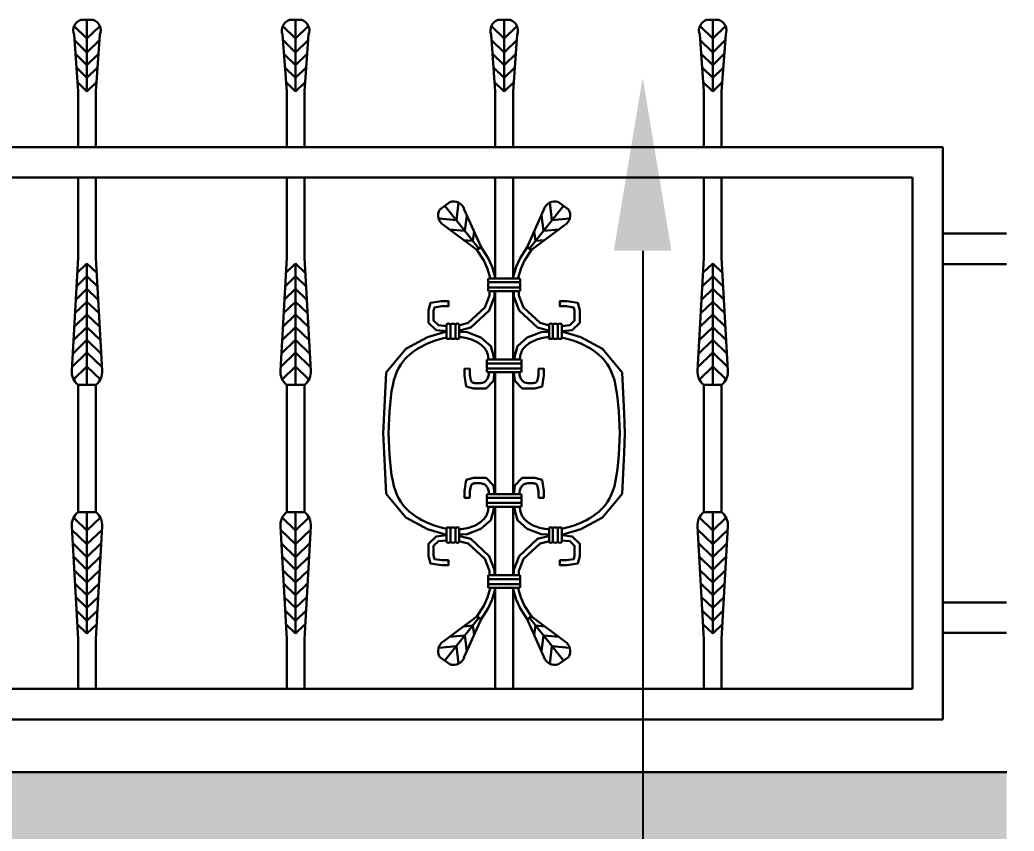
# Model space of a CAD drawing. Header units: metres. Extents: x 515 to 706, y -4 to 163.
# Drawn here: x 624.299 to 625.621, y 84.674 to 85.752 of the extents above; entities that cross this region are included whole.
import ezdxf

# ---------------------------------------------------------------- set-up
doc = ezdxf.new("R2010")
doc.units = ezdxf.units.M
doc.header["$MEASUREMENT"] = 0
doc.dimstyles.new('Standard$0', dxfattribs={"dimtxt": 0.2, "dimasz": 0.23, "dimexe": 0.1805, "dimexo": 0.0625, "dimgap": 0.0955, "dimtad": 1, "dimzin": 0, "dimdsep": 46, "dimtxsty": 'Standard', "dimcen": 0, "dimdle": 440, "dimse1": 1, "dimse2": 1, "dimclrd": 256, "dimclrt": 256, "dimadec": 0, "dimazin": 0, "dimtfac": 1, "dimtofl": 0, "dimtmove": 0, "dimatfit": 3, "dimfxl": 0, "dimtolj": 1, "dimarcsym": 0})

# ---------------------------------------------------------------- blocks, each defined once
blk = doc.blocks.new('*D599')
at = {"lineweight": -2}
for p, q in [((625.127, 85.4451), (625.127, 84.3634)), ((625.127, 82.8621), (625.127, 83.6057))]:
    blk.add_line(p, q, dxfattribs=at)
at = {"lineweight": 40}
for points in [[(625.0886, 85.4451), (625.1653, 85.4451), (625.127, 85.6751)], [(625.0886, 82.8621), (625.1653, 82.8621), (625.127, 82.6321)]]:
    blk.add_solid(points, dxfattribs=at)
at = {"layer": 'Defpoints', "color": 0, "lineweight": 40}
for p in [(630.3776, 85.6751), (625.127, 82.6321), (630.3776, 82.6321)]:
    blk.add_point(p, dxfattribs=at)
at = {"lineweight": 30, "insert": (625.0087, 83.9845), "char_height": 0.2, "attachment_point": 5, "rotation": 90}
blk.add_mtext('\\A1;3.04', dxfattribs=at)

msp = doc.modelspace()

# ---------------------------------------------------------------- hatches: boundary and pattern name
at = {"lineweight": 30}
h = msp.add_hatch(dxfattribs=at)
h.set_pattern_fill('AR-CONC', color=256, scale=0.000845287, style=0)
h.set_pattern_definition([(50, (590.1131, 72.95618), (0.1539983, -0.0134731), [0.0161027, -0.17712987]), (355, (590.1131, 72.95618), (-0.0297903, 0.1614977), [0.0128822, -0.1417039]), (100.451, (590.12593, 72.95506), (0.12420857, 0.14802384), [0.0136852, -0.15053714]), (46.1842, (590.1131, 72.99912), (0.2291396, -0.0355378), [0.024154, -0.2656948]), (96.6356, (590.1322, 72.99616), (0.2006747, 0.2091456), [0.0205278, -0.2258057]), (351.184, (590.1131, 72.99912), (0.200675, 0.2091452), [0.0193233, -0.2125558]), (21, (590.13456, 72.98839), (0.12815807, -0.0864437), [0.0161027, -0.17712987]), (326, (590.13456, 72.98839), (0.05224044, 0.1556917), [0.0128822, -0.1417039]), (71.4514, (590.14524, 72.98118), (0.18039816, 0.0692483), [0.0136852, -0.15053714]), (37.5, (590.113094, 72.95618), (0.002610756, 0.071473265), [0, -0.13998627, 0, -0.14385092, 0, -0.14224065]), (7.5, (590.113094, 72.95618), (0.05648178, 0.08468133), [0, -0.0820165, 0, -0.13676573, 0, -0.05421247]), (327.5, (590.065215, 72.95618), (0.11461295, -0.00484243), [0, -0.05367572, 0, -0.16746824, 0, -0.22221747]), (317.5, (590.04375, 72.95618), (0.12521165, 0.02149268), [0, -0.06977843, 0, -0.1112161, 0, -0.1578066])])
edge = h.paths.add_edge_path()
edge.add_line((625.61091, 84.58302), (625.61091, 84.75208))
edge.add_line((625.61091, 84.75208), (621.63806, 84.75208))
edge.add_arc((621.63806, 84.73517), 0.01691, 90, 180)
edge.add_line((621.62115, 84.73517), (621.62115, 84.59993))
edge.add_arc((621.63806, 84.59993), 0.01691, 180, 270)
edge.add_line((621.63806, 84.58302), (625.61091, 84.58302))

# ---------------------------------------------------------------- linework, layer by layer
for p, q in [((624.37145, 85.74359), (624.38837, 85.72723)), ((624.38837, 85.65703), (624.38837, 85.75208)), ((624.40529, 85.74359), (624.38837, 85.72723)), ((624.6487, 85.74359), (624.66562, 85.72723)), ((624.66562, 85.65703), (624.66562, 85.75208)), ((624.68254, 85.74359), (624.66562, 85.72723)), ((624.92595, 85.74359), (624.94287, 85.72723)), ((624.94287, 85.65703), (624.94287, 85.75208)), ((624.95979, 85.74359), (624.94287, 85.72723)), ((625.20321, 85.74359), (625.22013, 85.72723)), ((625.22013, 85.65703), (625.22013, 85.75208)), ((625.23705, 85.74359), (625.22013, 85.72723)), ((624.37169, 85.72507), (624.38837, 85.70894)), ((624.40505, 85.72507), (624.38837, 85.70894)), ((624.64894, 85.72507), (624.66562, 85.70894)), ((624.6823, 85.72507), (624.66562, 85.70894)), ((624.92619, 85.72507), (624.94287, 85.70894)), ((624.95956, 85.72507), (624.94287, 85.70894)), ((625.20345, 85.72507), (625.22013, 85.70894)), ((625.23681, 85.72507), (625.22013, 85.70894)), ((624.37298, 85.70688), (624.38837, 85.692)), ((624.40375, 85.70688), (624.38837, 85.692)), ((624.65024, 85.70688), (624.66562, 85.692)), ((624.68101, 85.70688), (624.66562, 85.692)), ((624.92749, 85.70688), (624.94287, 85.692)), ((624.95826, 85.70688), (624.94287, 85.692)), ((625.20474, 85.70688), (625.22013, 85.692)), ((625.23551, 85.70688), (625.22013, 85.692)), ((624.37428, 85.68868), (624.38837, 85.67506)), ((624.40246, 85.68868), (624.38837, 85.67506)), ((624.65153, 85.68868), (624.66562, 85.67506)), ((624.67971, 85.68868), (624.66562, 85.67506)), ((624.92879, 85.68868), (624.94287, 85.67506)), ((624.95696, 85.68868), (624.94287, 85.67506)), ((625.20604, 85.68868), (625.22013, 85.67506)), ((625.23422, 85.68868), (625.22013, 85.67506)), ((624.37566, 85.66932), (624.38837, 85.65703)), ((624.40108, 85.66932), (624.38837, 85.65703)), ((624.65291, 85.66932), (624.66562, 85.65703)), ((624.67833, 85.66932), (624.66562, 85.65703)), ((624.93016, 85.66932), (624.94287, 85.65703)), ((624.95558, 85.66932), (624.94287, 85.65703)), ((625.20742, 85.66932), (625.22013, 85.65703)), ((625.23284, 85.66932), (625.22013, 85.65703)), ((624.37653, 85.58302), (624.37653, 85.65703)), ((624.4002, 85.58302), (624.4002, 85.65703)), ((624.65379, 85.58302), (624.65379, 85.65703)), ((624.67745, 85.58302), (624.67745, 85.65703)), ((624.93104, 85.58302), (624.93104, 85.65703)), ((624.95471, 85.58302), (624.95471, 85.65703)), ((625.20829, 85.58302), (625.20829, 85.65703)), ((625.23196, 85.58302), (625.23196, 85.65703)), ((621.86434, 85.58302), (625.52612, 85.58302)), ((625.52612, 85.58302), (625.52612, 84.82226)), ((621.90491, 85.54245), (625.48555, 85.54245)), ((624.37653, 85.43594), (624.37653, 85.54245)), ((624.4002, 85.43594), (624.4002, 85.54245)), ((624.65379, 85.43594), (624.65379, 85.54245)), ((624.67745, 85.43594), (624.67745, 85.54245)), ((624.93104, 85.54245), (624.93104, 85.40833)), ((624.95471, 85.54245), (624.95471, 85.40833)), ((625.20829, 85.43594), (625.20829, 85.54245)), ((625.23196, 85.43594), (625.23196, 85.54245)), ((625.48555, 85.54245), (625.48555, 84.86284)), ((624.90939, 85.44806), (624.86404, 85.50498)), ((624.88236, 85.50915), (624.87932, 85.48581)), ((624.97636, 85.44806), (625.02171, 85.50498)), ((625.00339, 85.50915), (625.00643, 85.48581)), ((624.89342, 85.49225), (624.89072, 85.4715)), ((624.99233, 85.49225), (624.99503, 85.4715)), ((624.85589, 85.48806), (624.87932, 85.48581)), ((625.02986, 85.48806), (625.00643, 85.48581)), ((624.86989, 85.4735), (624.89072, 85.4715)), ((624.90291, 85.47086), (624.90127, 85.45825)), ((624.98283, 85.47086), (624.98448, 85.45825)), ((625.01586, 85.4735), (624.99503, 85.4715)), ((625.61065, 85.46806), (625.52612, 85.46806)), ((624.88861, 85.45947), (624.90127, 85.45825)), ((624.99714, 85.45947), (624.98448, 85.45825)), ((624.37653, 85.43594), (624.36814, 85.28614)), ((624.3754, 85.41573), (624.38837, 85.42827)), ((624.40133, 85.41573), (624.38837, 85.42827)), ((624.38837, 85.42827), (624.38837, 85.26688)), ((624.4002, 85.43594), (624.40859, 85.28614)), ((624.65379, 85.43594), (624.6454, 85.28614)), ((624.65265, 85.41573), (624.66562, 85.42827)), ((624.67859, 85.41573), (624.66562, 85.42827)), ((624.66562, 85.42827), (624.66562, 85.26688)), ((624.67745, 85.43594), (624.68584, 85.28614)), ((625.20829, 85.43594), (625.1999, 85.28614)), ((625.20716, 85.41573), (625.22013, 85.42827)), ((625.23309, 85.41573), (625.22013, 85.42827)), ((625.22013, 85.42827), (625.22013, 85.26688)), ((625.23196, 85.43594), (625.24035, 85.28614)), ((625.61065, 85.42749), (625.52612, 85.42749)), ((624.3744, 85.39782), (624.38837, 85.41133)), ((624.40233, 85.39782), (624.38837, 85.41133)), ((624.65165, 85.39782), (624.66562, 85.41133)), ((624.67959, 85.39782), (624.66562, 85.41133)), ((624.96363, 85.40833), (624.92212, 85.40833)), ((624.96363, 85.40326), (624.92212, 85.40326)), ((625.20616, 85.39782), (625.22013, 85.41133)), ((625.2341, 85.39782), (625.22013, 85.41133)), ((624.37339, 85.37992), (624.38837, 85.39439)), ((624.40334, 85.37992), (624.38837, 85.39439)), ((624.65065, 85.37992), (624.66562, 85.39439)), ((624.68059, 85.37992), (624.66562, 85.39439)), ((624.96363, 85.39649), (624.92212, 85.39649)), ((624.96363, 85.39142), (624.92212, 85.39142)), ((624.93104, 85.39142), (624.93104, 85.3005)), ((624.95471, 85.39142), (624.95471, 85.3005)), ((625.20516, 85.37992), (625.22013, 85.39439)), ((625.2351, 85.37992), (625.22013, 85.39439)), ((624.37239, 85.36201), (624.38837, 85.37745)), ((624.40434, 85.36201), (624.38837, 85.37745)), ((624.64965, 85.36201), (624.66562, 85.37745)), ((624.68159, 85.36201), (624.66562, 85.37745)), ((625.20415, 85.36201), (625.22013, 85.37745)), ((625.2361, 85.36201), (625.22013, 85.37745)), ((624.37139, 85.3441), (624.38837, 85.36052)), ((624.40534, 85.3441), (624.38837, 85.36052)), ((624.64864, 85.3441), (624.66562, 85.36052)), ((624.6826, 85.3441), (624.66562, 85.36052)), ((625.20315, 85.3441), (625.22013, 85.36052)), ((625.23711, 85.3441), (625.22013, 85.36052)), ((624.86636, 85.34757), (624.86636, 85.32865)), ((624.87143, 85.34757), (624.87143, 85.32865)), ((624.87819, 85.34757), (624.87819, 85.32865)), ((624.88326, 85.34757), (624.88326, 85.32865)), ((625.00249, 85.34757), (625.00249, 85.32865)), ((625.00756, 85.34757), (625.00756, 85.32865)), ((625.01432, 85.34757), (625.01432, 85.32865)), ((625.01939, 85.34757), (625.01939, 85.32865)), ((624.37039, 85.32619), (624.38837, 85.34358)), ((624.40635, 85.32619), (624.38837, 85.34358)), ((624.64764, 85.32619), (624.66562, 85.34358)), ((624.6836, 85.32619), (624.66562, 85.34358)), ((625.20215, 85.32619), (625.22013, 85.34358)), ((625.23811, 85.32619), (625.22013, 85.34358)), ((624.36938, 85.30828), (624.38837, 85.32664)), ((624.40735, 85.30828), (624.38837, 85.32664)), ((624.64664, 85.30828), (624.66562, 85.32664)), ((624.6846, 85.30828), (624.66562, 85.32664)), ((625.20114, 85.30828), (625.22013, 85.32664)), ((625.23911, 85.30828), (625.22013, 85.32664)), ((624.36838, 85.29037), (624.38837, 85.3097)), ((624.40835, 85.29037), (624.38837, 85.3097)), ((624.64563, 85.29037), (624.66562, 85.3097)), ((624.68561, 85.29037), (624.66562, 85.3097)), ((625.20014, 85.29037), (625.22013, 85.3097)), ((625.24011, 85.29037), (625.22013, 85.3097)), ((624.96532, 85.3005), (624.92043, 85.3005)), ((624.96532, 85.29542), (624.92043, 85.29542)), ((624.37058, 85.27421), (624.38837, 85.29141)), ((624.40615, 85.27421), (624.38837, 85.29141)), ((624.64784, 85.27421), (624.66562, 85.29141)), ((624.6834, 85.27421), (624.66562, 85.29141)), ((624.96532, 85.28866), (624.92043, 85.28866)), ((624.96532, 85.28359), (624.92043, 85.28359)), ((624.93104, 85.28359), (624.93104, 85.12169)), ((624.95471, 85.28359), (624.95471, 85.12169)), ((625.20234, 85.27421), (625.22013, 85.29141)), ((625.23791, 85.27421), (625.22013, 85.29141)), ((624.37653, 85.26688), (624.37653, 85.09783)), ((624.4002, 85.26688), (624.37653, 85.26688)), ((624.4002, 85.26688), (624.4002, 85.09783)), ((624.65379, 85.26688), (624.65379, 85.09783)), ((624.67745, 85.26688), (624.65379, 85.26688)), ((624.67745, 85.26688), (624.67745, 85.09783)), ((625.20829, 85.26688), (625.20829, 85.09783)), ((625.23196, 85.26688), (625.20829, 85.26688)), ((625.23196, 85.26688), (625.23196, 85.09783)), ((624.96532, 85.12169), (624.92043, 85.12169)), ((624.96532, 85.11662), (624.92043, 85.11662)), ((624.96532, 85.10986), (624.92043, 85.10986)), ((624.37653, 85.09783), (624.4002, 85.09783)), ((624.38837, 84.93644), (624.38837, 85.09783)), ((624.65379, 85.09783), (624.67745, 85.09783)), ((624.66562, 84.93644), (624.66562, 85.09783)), ((624.96532, 85.10479), (624.92043, 85.10479)), ((624.93104, 85.10479), (624.93104, 85.01386)), ((624.95471, 85.10479), (624.95471, 85.01386)), ((625.20829, 85.09783), (625.23196, 85.09783)), ((625.22013, 84.93644), (625.22013, 85.09783)), ((624.37058, 85.0905), (624.38837, 85.07331)), ((624.40615, 85.0905), (624.38837, 85.07331)), ((624.64784, 85.0905), (624.66562, 85.07331)), ((624.6834, 85.0905), (624.66562, 85.07331)), ((625.20234, 85.0905), (625.22013, 85.07331)), ((625.23791, 85.0905), (625.22013, 85.07331)), ((624.37653, 84.92877), (624.36814, 85.07857)), ((624.36838, 85.07434), (624.38837, 85.05501)), ((624.40835, 85.07434), (624.38837, 85.05501)), ((624.4002, 84.92877), (624.40859, 85.07857)), ((624.65379, 84.92877), (624.6454, 85.07857)), ((624.64563, 85.07434), (624.66562, 85.05501)), ((624.68561, 85.07434), (624.66562, 85.05501)), ((624.67745, 84.92877), (624.68584, 85.07857)), ((624.86636, 85.05772), (624.86636, 85.07664)), ((624.87143, 85.05772), (624.87143, 85.07664)), ((624.87819, 85.05772), (624.87819, 85.07664)), ((624.88326, 85.05772), (624.88326, 85.07664)), ((625.00249, 85.05772), (625.00249, 85.07664)), ((625.00756, 85.05772), (625.00756, 85.07664)), ((625.01432, 85.05772), (625.01432, 85.07664)), ((625.01939, 85.05772), (625.01939, 85.07664)), ((625.20829, 84.92877), (625.1999, 85.07857)), ((625.20014, 85.07434), (625.22013, 85.05501)), ((625.24011, 85.07434), (625.22013, 85.05501)), ((625.23196, 84.92877), (625.24035, 85.07857)), ((624.36938, 85.05643), (624.38837, 85.03807)), ((624.40735, 85.05643), (624.38837, 85.03807)), ((624.64664, 85.05643), (624.66562, 85.03807)), ((624.6846, 85.05643), (624.66562, 85.03807)), ((625.20114, 85.05643), (625.22013, 85.03807)), ((625.23911, 85.05643), (625.22013, 85.03807)), ((624.37039, 85.03852), (624.38837, 85.02113)), ((624.40635, 85.03852), (624.38837, 85.02113)), ((624.64764, 85.03852), (624.66562, 85.02113)), ((624.6836, 85.03852), (624.66562, 85.02113)), ((625.20215, 85.03852), (625.22013, 85.02113)), ((625.23811, 85.03852), (625.22013, 85.02113)), ((624.37139, 85.02061), (624.38837, 85.0042)), ((624.40534, 85.02061), (624.38837, 85.0042)), ((624.64864, 85.02061), (624.66562, 85.0042)), ((624.6826, 85.02061), (624.66562, 85.0042)), ((625.20315, 85.02061), (625.22013, 85.0042)), ((625.23711, 85.02061), (625.22013, 85.0042)), ((624.37239, 85.0027), (624.38837, 84.98726)), ((624.40434, 85.0027), (624.38837, 84.98726)), ((624.64965, 85.0027), (624.66562, 84.98726)), ((624.68159, 85.0027), (624.66562, 84.98726)), ((624.96363, 85.01386), (624.92212, 85.01386)), ((624.96363, 85.00879), (624.92212, 85.00879)), ((625.20415, 85.0027), (625.22013, 84.98726)), ((625.2361, 85.0027), (625.22013, 84.98726)), ((624.96363, 85.00203), (624.92212, 85.00203)), ((624.96363, 84.99696), (624.92212, 84.99696)), ((624.93104, 84.86284), (624.93104, 84.99696)), ((624.95471, 84.86284), (624.95471, 84.99696)), ((624.37339, 84.9848), (624.38837, 84.97032)), ((624.40334, 84.9848), (624.38837, 84.97032)), ((624.65065, 84.9848), (624.66562, 84.97032)), ((624.68059, 84.9848), (624.66562, 84.97032)), ((625.20516, 84.9848), (625.22013, 84.97032)), ((625.2351, 84.9848), (625.22013, 84.97032)), ((625.61065, 84.9778), (625.52612, 84.9778)), ((624.3744, 84.96689), (624.38837, 84.95338)), ((624.40233, 84.96689), (624.38837, 84.95338)), ((624.65165, 84.96689), (624.66562, 84.95338)), ((624.67959, 84.96689), (624.66562, 84.95338)), ((625.20616, 84.96689), (625.22013, 84.95338)), ((625.2341, 84.96689), (625.22013, 84.95338)), ((624.90939, 84.95722), (624.86404, 84.9003)), ((624.97636, 84.95722), (625.02171, 84.9003)), ((624.3754, 84.94898), (624.38837, 84.93644)), ((624.40133, 84.94898), (624.38837, 84.93644)), ((624.65265, 84.94898), (624.66562, 84.93644)), ((624.67859, 84.94898), (624.66562, 84.93644)), ((624.88861, 84.94582), (624.90127, 84.94704)), ((624.90291, 84.93442), (624.90127, 84.94704)), ((624.98283, 84.93442), (624.98448, 84.94704)), ((624.99714, 84.94582), (624.98448, 84.94704)), ((625.20716, 84.94898), (625.22013, 84.93644)), ((625.23309, 84.94898), (625.22013, 84.93644)), ((625.61065, 84.93722), (625.52612, 84.93722)), ((624.37653, 84.92877), (624.37653, 84.86284)), ((624.4002, 84.92877), (624.4002, 84.86284)), ((624.65379, 84.92877), (624.65379, 84.86284)), ((624.67745, 84.92877), (624.67745, 84.86284)), ((624.86989, 84.93178), (624.89072, 84.93379)), ((624.89342, 84.91304), (624.89072, 84.93379)), ((624.99233, 84.91304), (624.99503, 84.93379)), ((625.01586, 84.93178), (624.99503, 84.93379)), ((625.20829, 84.92877), (625.20829, 84.86284)), ((625.23196, 84.92877), (625.23196, 84.86284)), ((624.85589, 84.91722), (624.87932, 84.91948)), ((624.88236, 84.89614), (624.87932, 84.91948)), ((625.00339, 84.89614), (625.00643, 84.91948)), ((625.02986, 84.91722), (625.00643, 84.91948)), ((621.90491, 84.86284), (625.48555, 84.86284)), ((621.86434, 84.82226), (625.52612, 84.82226)), ((621.63806, 84.75208), (625.61091, 84.75208))]:
    msp.add_line(p, q, dxfattribs=at)
for points in [[(624.37653, 85.65703), (624.37116, 85.73244, -0.4353511), (624.38028, 85.75208), (624.39645, 85.75208, -0.4353511), (624.40557, 85.73244), (624.4002, 85.65703)], [(624.65379, 85.65703), (624.64841, 85.73244, -0.4353511), (624.65754, 85.75208), (624.67371, 85.75208, -0.4353511), (624.68283, 85.73244), (624.67745, 85.65703)], [(624.93104, 85.65703), (624.92567, 85.73244, -0.4353511), (624.93479, 85.75208), (624.95096, 85.75208, -0.4353511), (624.96008, 85.73244), (624.95471, 85.65703)], [(625.20829, 85.65703), (625.20292, 85.73244, -0.4353511), (625.21204, 85.75208), (625.22821, 85.75208, -0.4353511), (625.23733, 85.73244), (625.23196, 85.65703)]]:
    msp.add_lwpolyline(points, format="xyb", dxfattribs=at)
for points in [[(624.91222, 85.4499), (624.88994, 85.50009, 0.4353511), (624.87057, 85.50977), (624.85751, 85.5002, 0.4353511), (624.86261, 85.47916), (624.90655, 85.44622)], [(624.97353, 85.4499), (624.99581, 85.50009, -0.4353511), (625.01518, 85.50977), (625.02824, 85.5002, -0.4353511), (625.02313, 85.47916), (624.9792, 85.44622)], [(624.91222, 84.95538), (624.88994, 84.90519, -0.4353511), (624.87057, 84.89552), (624.85751, 84.90508, -0.4353511), (624.86261, 84.92613), (624.90655, 84.95907)], [(624.97353, 84.95538), (624.99581, 84.90519, 0.4353511), (625.01518, 84.89552), (625.02824, 84.90508, 0.4353511), (625.02313, 84.92613), (624.9792, 84.95907)]]:
    msp.add_lwpolyline(points, format="xyb", close=True, dxfattribs=at)
for points in [[(624.9242, 85.40833), (624.92424, 85.4092), (624.92073, 85.42121), (624.91575, 85.43205), (624.90655, 85.44622)], [(624.93097, 85.40833), (624.93104, 85.41002), (624.92709, 85.42358), (624.92169, 85.43532), (624.91222, 85.4499)], [(624.95478, 85.40833), (624.95471, 85.41002), (624.95866, 85.42358), (624.96406, 85.43532), (624.97353, 85.4499)], [(624.96155, 85.40833), (624.96151, 85.4092), (624.96501, 85.42121), (624.96999, 85.43205), (624.9792, 85.44622)], [(624.88326, 85.33948), (624.8857, 85.33977), (624.8985, 85.34316), (624.92276, 85.36593), (624.92991, 85.38439), (624.93022, 85.39142)], [(624.88326, 85.34629), (624.88443, 85.34643), (624.89512, 85.34926), (624.91701, 85.36981), (624.9232, 85.3858), (624.92345, 85.39142)], [(625.00249, 85.33948), (625.00005, 85.33977), (624.98724, 85.34316), (624.96299, 85.36593), (624.95584, 85.38439), (624.95553, 85.39142)], [(625.00249, 85.34629), (625.00132, 85.34643), (624.99063, 85.34926), (624.96874, 85.36981), (624.96254, 85.3858), (624.9623, 85.39142)], [(624.86636, 85.34507), (624.8556, 85.34625), (624.84916, 85.35244), (624.84916, 85.36526), (624.85042, 85.36993), (624.86024, 85.37145), (624.86876, 85.37145), (624.86876, 85.37821), (624.85972, 85.37821), (624.84504, 85.37595), (624.8424, 85.36615), (624.8424, 85.34957), (624.85257, 85.33977), (624.86636, 85.33827)], [(625.01939, 85.34507), (625.03015, 85.34625), (625.03658, 85.35244), (625.03658, 85.36526), (625.03533, 85.36993), (625.02551, 85.37145), (625.01699, 85.37145), (625.01699, 85.37821), (625.02603, 85.37821), (625.04071, 85.37595), (625.04335, 85.36615), (625.04335, 85.34957), (625.03318, 85.33977), (625.01939, 85.33827)], [(624.86636, 85.33766), (624.84087, 85.33023), (624.81223, 85.31479), (624.78623, 85.28316), (624.78329, 85.22894), (624.78227, 85.20264), (624.78329, 85.17634), (624.78623, 85.12212), (624.81223, 85.0905), (624.84087, 85.07506), (624.86636, 85.06763)], [(624.92925, 85.3005), (624.92867, 85.30538), (624.92527, 85.31818), (624.91209, 85.32985), (624.89362, 85.337), (624.88326, 85.33746)], [(624.9565, 85.3005), (624.95708, 85.30538), (624.96047, 85.31818), (624.97366, 85.32985), (624.99213, 85.337), (625.00249, 85.33746)], [(625.01939, 85.33766), (625.04488, 85.33023), (625.07352, 85.31479), (625.09952, 85.28316), (625.10245, 85.22894), (625.10348, 85.20264), (625.10245, 85.17634), (625.09952, 85.12212), (625.07352, 85.0905), (625.04488, 85.07506), (625.01939, 85.06763)], [(624.78903, 85.20236), (624.78944, 85.21222), (624.78992, 85.222), (624.79052, 85.23161), (624.79127, 85.24094), (624.7922, 85.24988), (624.79334, 85.2583), (624.79472, 85.26609), (624.79636, 85.27311), (624.79828, 85.27932), (624.80044, 85.28479), (624.80282, 85.28961), (624.80539, 85.29388), (624.80811, 85.29767), (624.81098, 85.30107), (624.81398, 85.30415), (624.81709, 85.30697), (624.82027, 85.30958), (624.82349, 85.31198), (624.82673, 85.31417), (624.83, 85.31618), (624.83329, 85.31803), (624.8366, 85.31973), (624.83991, 85.32129), (624.84323, 85.32273), (624.84653, 85.32406), (624.8498, 85.32528), (624.85303, 85.32636), (624.85622, 85.32733), (624.85937, 85.32817), (624.86249, 85.32888), (624.86557, 85.32947), (624.86636, 85.32958)], [(624.88326, 85.33035), (624.88599, 85.33011), (624.88863, 85.32978), (624.89118, 85.32935), (624.89361, 85.32885), (624.89592, 85.32826), (624.89813, 85.3276), (624.90023, 85.32687), (624.90224, 85.32607), (624.90416, 85.3252), (624.90599, 85.32428), (624.90775, 85.32328), (624.90942, 85.32224), (624.91101, 85.32114), (624.91249, 85.32001), (624.91386, 85.31885), (624.91511, 85.31767), (624.91623, 85.3165), (624.91721, 85.31534), (624.91804, 85.3142), (624.91874, 85.31307), (624.91934, 85.31193), (624.91987, 85.31075), (624.92033, 85.30951), (624.92074, 85.30818), (624.92111, 85.30677), (624.92145, 85.30526), (624.92176, 85.30364), (624.92206, 85.30196), (624.92229, 85.3005)], [(625.00249, 85.33035), (624.99976, 85.33011), (624.99711, 85.32978), (624.99457, 85.32935), (624.99214, 85.32885), (624.98983, 85.32826), (624.98762, 85.3276), (624.98552, 85.32687), (624.98351, 85.32607), (624.98159, 85.3252), (624.97975, 85.32428), (624.978, 85.32328), (624.97632, 85.32224), (624.97474, 85.32114), (624.97326, 85.32001), (624.97189, 85.31885), (624.97064, 85.31767), (624.96952, 85.3165), (624.96854, 85.31534), (624.96771, 85.3142), (624.96701, 85.31307), (624.9664, 85.31193), (624.96588, 85.31075), (624.96542, 85.30951), (624.96501, 85.30818), (624.96464, 85.30677), (624.9643, 85.30526), (624.96398, 85.30364), (624.96369, 85.30196), (624.96346, 85.3005)], [(625.09672, 85.20236), (625.09631, 85.21222), (625.09583, 85.222), (625.09523, 85.23161), (625.09448, 85.24094), (625.09355, 85.24988), (625.09241, 85.2583), (625.09103, 85.26609), (625.08939, 85.27311), (625.08747, 85.27932), (625.08531, 85.28479), (625.08293, 85.28961), (625.08036, 85.29388), (625.07764, 85.29767), (625.07477, 85.30107), (625.07177, 85.30415), (625.06866, 85.30697), (625.06548, 85.30958), (625.06226, 85.31198), (625.05902, 85.31417), (625.05575, 85.31618), (625.05246, 85.31803), (625.04915, 85.31973), (625.04584, 85.32129), (625.04252, 85.32273), (625.03922, 85.32406), (625.03595, 85.32528), (625.03272, 85.32636), (625.02953, 85.32733), (625.02638, 85.32817), (625.02326, 85.32888), (625.02018, 85.32947), (625.01939, 85.32958)], [(624.92287, 85.28359), (624.92267, 85.28202), (624.92238, 85.28035), (624.92203, 85.27879), (624.9216, 85.27737), (624.92112, 85.27609), (624.92058, 85.27496), (624.91998, 85.27395), (624.91934, 85.27306), (624.91864, 85.27228), (624.9179, 85.2716), (624.9171, 85.27101), (624.91624, 85.27051), (624.91529, 85.27009), (624.91421, 85.26973), (624.91297, 85.26944), (624.9116, 85.26923), (624.91014, 85.26909), (624.90862, 85.26904), (624.90708, 85.26905), (624.90556, 85.26912), (624.9041, 85.26924), (624.90282, 85.2694), (624.9018, 85.26958), (624.90108, 85.26977), (624.90063, 85.26995), (624.90036, 85.27011), (624.90015, 85.27028), (624.89989, 85.27058), (624.89952, 85.27116), (624.89907, 85.27214), (624.8986, 85.27354), (624.89815, 85.27531), (624.89775, 85.27742), (624.89743, 85.27982), (624.89719, 85.28247), (624.89704, 85.28535), (624.89699, 85.28854), (624.89023, 85.28843), (624.89023, 85.2794), (624.89249, 85.26471), (624.90229, 85.26208), (624.91887, 85.26208), (624.92867, 85.27224), (624.9299, 85.28359)], [(624.96288, 85.28359), (624.96307, 85.28202), (624.96336, 85.28035), (624.96372, 85.27879), (624.96414, 85.27737), (624.96463, 85.27609), (624.96517, 85.27496), (624.96576, 85.27395), (624.96641, 85.27306), (624.96711, 85.27228), (624.96785, 85.2716), (624.96865, 85.27101), (624.96951, 85.27051), (624.97046, 85.27009), (624.97154, 85.26973), (624.97277, 85.26944), (624.97414, 85.26923), (624.97561, 85.26909), (624.97713, 85.26904), (624.97866, 85.26905), (624.98019, 85.26912), (624.98165, 85.26924), (624.98293, 85.2694), (624.98395, 85.26958), (624.98467, 85.26977), (624.98512, 85.26995), (624.98539, 85.27011), (624.9856, 85.27028), (624.98586, 85.27058), (624.98623, 85.27116), (624.98667, 85.27214), (624.98715, 85.27354), (624.9876, 85.27531), (624.988, 85.27742), (624.98832, 85.27982), (624.98856, 85.28247), (624.98871, 85.28535), (624.98876, 85.28854), (624.99552, 85.28843), (624.99552, 85.2794), (624.99326, 85.26471), (624.98346, 85.26208), (624.96688, 85.26208), (624.95708, 85.27224), (624.95585, 85.28359)], [(624.86636, 85.0757), (624.86557, 85.07582), (624.86249, 85.0764), (624.85937, 85.07712), (624.85622, 85.07796), (624.85303, 85.07892), (624.8498, 85.08001), (624.84653, 85.08122), (624.84323, 85.08255), (624.83991, 85.08399), (624.8366, 85.08556), (624.83329, 85.08725), (624.83, 85.0891), (624.82673, 85.09111), (624.82349, 85.09331), (624.82027, 85.0957), (624.81709, 85.09831), (624.81398, 85.10114), (624.81098, 85.10422), (624.80811, 85.10761), (624.80539, 85.1114), (624.80282, 85.11567), (624.80044, 85.1205), (624.79828, 85.12597), (624.79636, 85.13218), (624.79472, 85.1392), (624.79334, 85.14698), (624.7922, 85.1554), (624.79127, 85.16434), (624.79052, 85.17367), (624.78992, 85.18329), (624.78944, 85.19307), (624.78903, 85.20292)], [(625.01939, 85.0757), (625.02018, 85.07582), (625.02326, 85.0764), (625.02638, 85.07712), (625.02953, 85.07796), (625.03272, 85.07892), (625.03595, 85.08001), (625.03922, 85.08122), (625.04252, 85.08255), (625.04584, 85.08399), (625.04915, 85.08556), (625.05246, 85.08725), (625.05575, 85.0891), (625.05902, 85.09111), (625.06226, 85.09331), (625.06548, 85.0957), (625.06866, 85.09831), (625.07177, 85.10114), (625.07477, 85.10422), (625.07764, 85.10761), (625.08036, 85.1114), (625.08293, 85.11567), (625.08531, 85.1205), (625.08747, 85.12597), (625.08939, 85.13218), (625.09103, 85.1392), (625.09241, 85.14698), (625.09355, 85.1554), (625.09448, 85.16434), (625.09523, 85.17367), (625.09583, 85.18329), (625.09631, 85.19307), (625.09672, 85.20292)], [(624.9299, 85.12169), (624.92867, 85.13304), (624.91887, 85.14321), (624.90229, 85.14321), (624.89249, 85.14057), (624.89023, 85.12589), (624.89023, 85.11685), (624.89699, 85.11674), (624.89704, 85.11993), (624.89719, 85.12282), (624.89743, 85.12547), (624.89775, 85.12787), (624.89815, 85.12997), (624.8986, 85.13175), (624.89907, 85.13315), (624.89952, 85.13412), (624.89989, 85.1347), (624.90015, 85.135), (624.90036, 85.13518), (624.90063, 85.13533), (624.90108, 85.13551), (624.9018, 85.13571), (624.90282, 85.13589), (624.9041, 85.13604), (624.90556, 85.13616), (624.90708, 85.13624), (624.90862, 85.13625), (624.91014, 85.13619), (624.9116, 85.13606), (624.91297, 85.13584), (624.91421, 85.13555), (624.91529, 85.1352), (624.91624, 85.13478), (624.9171, 85.13427), (624.9179, 85.13369), (624.91864, 85.13301), (624.91934, 85.13223), (624.91998, 85.13134), (624.92058, 85.13033), (624.92112, 85.12919), (624.9216, 85.12792), (624.92203, 85.12649), (624.92238, 85.12493), (624.92267, 85.12327), (624.92287, 85.12169)], [(624.95585, 85.12169), (624.95708, 85.13304), (624.96688, 85.14321), (624.98346, 85.14321), (624.99326, 85.14057), (624.99552, 85.12589), (624.99552, 85.11685), (624.98876, 85.11674), (624.98871, 85.11993), (624.98856, 85.12282), (624.98832, 85.12547), (624.988, 85.12787), (624.9876, 85.12997), (624.98715, 85.13175), (624.98667, 85.13315), (624.98623, 85.13412), (624.98586, 85.1347), (624.9856, 85.135), (624.98539, 85.13518), (624.98512, 85.13533), (624.98467, 85.13551), (624.98395, 85.13571), (624.98293, 85.13589), (624.98165, 85.13604), (624.98019, 85.13616), (624.97866, 85.13624), (624.97713, 85.13625), (624.97561, 85.13619), (624.97414, 85.13606), (624.97277, 85.13584), (624.97154, 85.13555), (624.97046, 85.1352), (624.96951, 85.13478), (624.96865, 85.13427), (624.96785, 85.13369), (624.96711, 85.13301), (624.96641, 85.13223), (624.96576, 85.13134), (624.96517, 85.13033), (624.96463, 85.12919), (624.96414, 85.12792), (624.96372, 85.12649), (624.96336, 85.12493), (624.96307, 85.12327), (624.96288, 85.12169)], [(624.92229, 85.10479), (624.92206, 85.10333), (624.92176, 85.10164), (624.92145, 85.10003), (624.92111, 85.09851), (624.92074, 85.0971), (624.92033, 85.09578), (624.91987, 85.09453), (624.91934, 85.09335), (624.91874, 85.09221), (624.91804, 85.09109), (624.91721, 85.08995), (624.91623, 85.08879), (624.91511, 85.08761), (624.91386, 85.08644), (624.91249, 85.08528), (624.91101, 85.08414), (624.90942, 85.08305), (624.90775, 85.082), (624.90599, 85.08101), (624.90416, 85.08008), (624.90224, 85.07921), (624.90023, 85.07842), (624.89813, 85.07768), (624.89592, 85.07702), (624.89361, 85.07644), (624.89118, 85.07593), (624.88863, 85.07551), (624.88599, 85.07517), (624.88326, 85.07493)], [(624.88326, 85.06782), (624.89362, 85.06828), (624.91209, 85.07543), (624.92527, 85.08711), (624.92867, 85.09991), (624.92925, 85.10479)], [(625.00249, 85.06782), (624.99213, 85.06828), (624.97366, 85.07543), (624.96047, 85.08711), (624.95708, 85.09991), (624.9565, 85.10479)], [(624.96346, 85.10479), (624.96369, 85.10333), (624.96398, 85.10164), (624.9643, 85.10003), (624.96464, 85.09851), (624.96501, 85.0971), (624.96542, 85.09578), (624.96588, 85.09453), (624.9664, 85.09335), (624.96701, 85.09221), (624.96771, 85.09109), (624.96854, 85.08995), (624.96952, 85.08879), (624.97064, 85.08761), (624.97189, 85.08644), (624.97326, 85.08528), (624.97474, 85.08414), (624.97632, 85.08305), (624.978, 85.082), (624.97975, 85.08101), (624.98159, 85.08008), (624.98351, 85.07921), (624.98552, 85.07842), (624.98762, 85.07768), (624.98983, 85.07702), (624.99214, 85.07644), (624.99457, 85.07593), (624.99711, 85.07551), (624.99976, 85.07517), (625.00249, 85.07493)], [(624.86636, 85.06021), (624.8556, 85.05904), (624.84916, 85.05284), (624.84916, 85.04003), (624.85042, 85.03535), (624.86024, 85.03384), (624.86876, 85.03384), (624.86876, 85.02708), (624.85972, 85.02708), (624.84504, 85.02934), (624.8424, 85.03914), (624.8424, 85.05572), (624.85257, 85.06551), (624.86636, 85.06701)], [(624.88326, 85.0658), (624.8857, 85.06551), (624.8985, 85.06212), (624.92276, 85.03935), (624.92991, 85.02089), (624.93022, 85.01386)], [(624.88326, 85.05899), (624.88443, 85.05885), (624.89512, 85.05602), (624.91701, 85.03548), (624.9232, 85.01948), (624.92345, 85.01386)], [(625.00249, 85.0658), (625.00005, 85.06551), (624.98724, 85.06212), (624.96299, 85.03935), (624.95584, 85.02089), (624.95553, 85.01386)], [(625.00249, 85.05899), (625.00132, 85.05885), (624.99063, 85.05602), (624.96874, 85.03548), (624.96254, 85.01948), (624.9623, 85.01386)], [(625.01939, 85.06021), (625.03015, 85.05904), (625.03658, 85.05284), (625.03658, 85.04003), (625.03533, 85.03535), (625.02551, 85.03384), (625.01699, 85.03384), (625.01699, 85.02708), (625.02603, 85.02708), (625.04071, 85.02934), (625.04335, 85.03914), (625.04335, 85.05572), (625.03318, 85.06551), (625.01939, 85.06701)], [(624.9242, 84.99696), (624.92424, 84.99609), (624.92073, 84.98407), (624.91575, 84.97323), (624.90655, 84.95907)], [(624.93097, 84.99696), (624.93104, 84.99527), (624.92709, 84.9817), (624.92169, 84.96996), (624.91222, 84.95538)], [(624.95478, 84.99696), (624.95471, 84.99527), (624.95866, 84.9817), (624.96406, 84.96996), (624.97353, 84.95538)], [(624.96155, 84.99696), (624.96151, 84.99609), (624.96501, 84.98407), (624.96999, 84.97323), (624.9792, 84.95907)]]:
    msp.add_lwpolyline(points, dxfattribs=at)
for centre, radius, start, end in [((624.92647, 85.40579), 0.00504, 149.77678, 210.22322), ((624.93013, 85.39987), 0.00869, 157.10166, 202.89834), ((624.95927, 85.40579), 0.00504, 329.77678, 30.22322), ((624.95562, 85.39987), 0.00869, 337.10166, 22.89834), ((624.92647, 85.39396), 0.00504, 149.77678, 210.22322), ((624.95927, 85.39396), 0.00504, 329.77678, 30.22322), ((624.86889, 85.34322), 0.00504, 59.77678, 120.22322), ((624.87481, 85.33956), 0.00869, 67.10166, 112.89834), ((624.88073, 85.34322), 0.00504, 59.77678, 120.22322), ((625.00502, 85.34322), 0.00504, 59.77678, 120.22322), ((625.01094, 85.33956), 0.00869, 67.10166, 112.89834), ((625.01686, 85.34322), 0.00504, 59.77678, 120.22322), ((624.86889, 85.333), 0.00504, 239.77678, 300.22322), ((624.87481, 85.33665), 0.00869, 247.10166, 292.89834), ((624.88073, 85.333), 0.00504, 239.77678, 300.22322), ((625.00502, 85.333), 0.00504, 239.77678, 300.22322), ((625.01094, 85.33665), 0.00869, 247.10166, 292.89834), ((625.01686, 85.333), 0.00504, 239.77678, 300.22322), ((624.92478, 85.29796), 0.00504, 149.77678, 210.22322), ((624.92844, 85.29204), 0.00869, 157.10166, 202.89834), ((624.96096, 85.29796), 0.00504, 329.77678, 30.22322), ((624.95731, 85.29204), 0.00869, 337.10166, 22.89834), ((624.39081, 85.28456), 0.02272, 176.01776, 231.0717), ((624.38592, 85.28456), 0.02272, 308.9283, 3.98224), ((624.66806, 85.28456), 0.02272, 176.01776, 231.0717), ((624.66318, 85.28456), 0.02272, 308.9283, 3.98224), ((624.92478, 85.28613), 0.00504, 149.77678, 210.22322), ((624.96096, 85.28613), 0.00504, 329.77678, 30.22322), ((625.22257, 85.28456), 0.02272, 176.01776, 231.0717), ((625.21769, 85.28456), 0.02272, 308.9283, 3.98224), ((624.92478, 85.11916), 0.00504, 149.77678, 210.22322), ((624.96096, 85.11916), 0.00504, 329.77678, 30.22322), ((624.92844, 85.11324), 0.00869, 157.10166, 202.89834), ((624.92478, 85.10732), 0.00504, 149.77678, 210.22322), ((624.95731, 85.11324), 0.00869, 337.10166, 22.89834), ((624.96096, 85.10732), 0.00504, 329.77678, 30.22322), ((624.39081, 85.08015), 0.02272, 128.9283, 183.98224), ((624.38592, 85.08015), 0.02272, 356.01776, 51.0717), ((624.66806, 85.08015), 0.02272, 128.9283, 183.98224), ((624.66318, 85.08015), 0.02272, 356.01776, 51.0717), ((625.22257, 85.08015), 0.02272, 128.9283, 183.98224), ((625.21769, 85.08015), 0.02272, 356.01776, 51.0717), ((624.86889, 85.07229), 0.00504, 59.77678, 120.22322), ((624.87481, 85.06863), 0.00869, 67.10166, 112.89834), ((624.88073, 85.07229), 0.00504, 59.77678, 120.22322), ((625.00502, 85.07229), 0.00504, 59.77678, 120.22322), ((625.01094, 85.06863), 0.00869, 67.10166, 112.89834), ((625.01686, 85.07229), 0.00504, 59.77678, 120.22322), ((624.86889, 85.06207), 0.00504, 239.77678, 300.22322), ((624.87481, 85.06572), 0.00869, 247.10166, 292.89834), ((624.88073, 85.06207), 0.00504, 239.77678, 300.22322), ((625.00502, 85.06207), 0.00504, 239.77678, 300.22322), ((625.01094, 85.06572), 0.00869, 247.10166, 292.89834), ((625.01686, 85.06207), 0.00504, 239.77678, 300.22322), ((624.92647, 85.01133), 0.00504, 149.77678, 210.22322), ((624.93013, 85.00541), 0.00869, 157.10166, 202.89834), ((624.95927, 85.01133), 0.00504, 329.77678, 30.22322), ((624.95562, 85.00541), 0.00869, 337.10166, 22.89834), ((624.92647, 84.99949), 0.00504, 149.77678, 210.22322), ((624.95927, 84.99949), 0.00504, 329.77678, 30.22322)]:
    msp.add_arc(centre, radius, start, end, dxfattribs=at)

# ---------------------------------------------------------------- dimensions: what is measured, and where the dimension line sits
dim = msp.add_linear_dim(base=(625.12697, 82.63208), p1=(630.37759, 85.67511), p2=(630.37759, 82.63208), angle=270, dimstyle='Standard$0', override={"dimtmove": 2}, dxfattribs=at)
dim.commit()
dim.dimension.update_dxf_attribs({"geometry": '*D599', "text_midpoint": (625.0087, 83.98454), "dimtype": 161})

doc.saveas('drawing.dxf')
